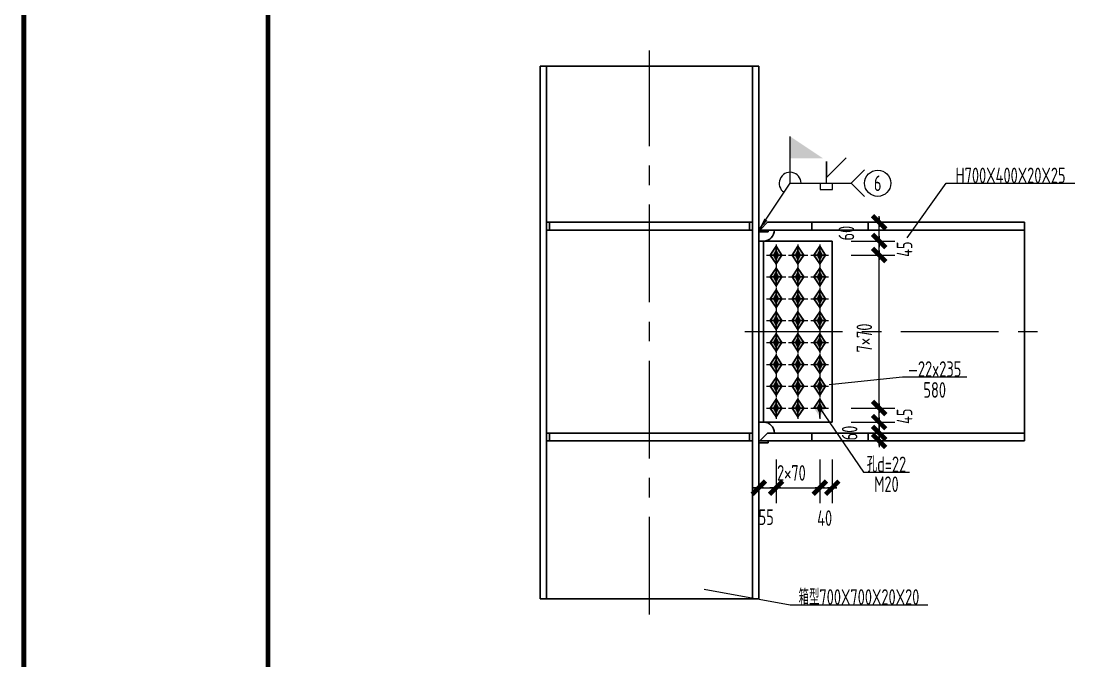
# Model space of a CAD drawing. Extents: x 31132 to 885236, y 345273 to 1212165.
# Drawn here: x 226388 to 240142, y 421374 to 429560 of the extents above; entities that cross this region are included whole.
import ezdxf
from ezdxf.enums import TextEntityAlignment as Align

# ---------------------------------------------------------------- set-up
doc = ezdxf.new("R2010")
doc.units = 0
doc.header["$LTSCALE"] = 1000
doc.linetypes.add('CENTER', pattern=[2, 1.25, -0.25, 0.25, -0.25])
doc.layers.get('0').update_dxf_attribs({"linetype": 'CONTINUOUS'})
doc.layers.add('AXIS', color=253, linetype='CENTER')
doc.layers.add('TK', color=4, linetype='CONTINUOUS')
doc.styles.add('StTextStyle', font='yjkeng.shx', dxfattribs={"width": 0.7, "height": 250, "bigfont": 'yjkchn.shx'})
doc.styles.add('StTextStyleDim', font='yjkeng.shx', dxfattribs={"width": 0.7, "height": 50, "bigfont": 'yjkchn.shx'})

# ---------------------------------------------------------------- blocks, each defined once
blk = doc.blocks.new('Studio2')
blk.add_line((-200, 0), (200, 0))
blk.add_lwpolyline([(-106, -106, 60, 60, 0), (106, 106, 100, 100, 0)], format="xyseb")
blk = doc.blocks.new('_ArchTick')
at = {"color": 0, "linetype": 'ByBlock', "const_width": 0.5}
blk.add_lwpolyline([(-0.71, -0.71), (0.71, 0.71)], dxfattribs=at)

msp = doc.modelspace()

# ---------------------------------------------------------------- linework, layer by layer
at = {"color": 4, "linetype": 'ByBlock'}
for p, q in [((233030.86, 422163.86), (233030.86, 428987.86)), ((235830.86, 428987.86), (233030.86, 428987.86)), ((233110.86, 422163.86), (233110.86, 428987.86)), ((235750.86, 422163.86), (235750.86, 428987.86)), ((235830.86, 422163.86), (235830.86, 428987.86)), ((233150.86, 426987.86), (233110.86, 426987.86)), ((233150.86, 426887.86), (233150.86, 426987.86)), ((235710.86, 426987.86), (233150.86, 426987.86)), ((235710.86, 426887.86), (235710.86, 426987.86)), ((235710.86, 426987.86), (235750.86, 426987.86)), ((235830.86, 426887.86), (235919.61, 427020.99)), ((235942.86, 426987.86), (235850.86, 426895.86)), ((236510.86, 426987.86), (235942.86, 426987.86)), ((236510.86, 426987.86), (236510.86, 426887.86)), ((236510.86, 426987.86), (237230.86, 426987.86)), ((237010.86, 426987.86), (237570.86, 426987.86)), ((237230.86, 426987.86), (237230.86, 426887.86)), ((237230.86, 426987.86), (239230.86, 426987.86)), ((239230.86, 426987.86), (239230.86, 426887.86)), ((233150.86, 426887.86), (233110.86, 426887.86)), ((235710.86, 426887.86), (233150.86, 426887.86)), ((235710.86, 426887.86), (235750.86, 426887.86)), ((235830.86, 426887.86), (235950.86, 426887.86)), ((235830.86, 426863.86), (235950.86, 426863.86)), ((235850.86, 426895.86), (235850.86, 426887.86)), ((235850.86, 426887.86), (236510.86, 426887.86)), ((235950.86, 426863.86), (235950.86, 426887.86)), ((236510.86, 426887.86), (237230.86, 426887.86)), ((237230.86, 426887.86), (239230.86, 426887.86)), ((239230.86, 426887.86), (239230.86, 424287.86)), ((235890.86, 426747.86), (235830.86, 426747.86)), ((236770.86, 426747.86), (235830.86, 426747.86)), ((235890.86, 424427.86), (235890.86, 426747.86)), ((235975.86, 426567.86), (236050.86, 426680.36)), ((236050.86, 426447.86), (236050.86, 426687.86)), ((236050.86, 426447.86), (236050.86, 426687.86)), ((236050.86, 426447.86), (236050.86, 426687.86)), ((236125.86, 426567.86), (236050.86, 426680.36)), ((236255.86, 426567.86), (236330.86, 426680.36)), ((236330.86, 426447.86), (236330.86, 426687.86)), ((236330.86, 426447.86), (236330.86, 426687.86)), ((236330.86, 426447.86), (236330.86, 426687.86)), ((236405.86, 426567.86), (236330.86, 426680.36)), ((236535.86, 426567.86), (236610.86, 426680.36)), ((236610.86, 426447.86), (236610.86, 426687.86)), ((236610.86, 426447.86), (236610.86, 426687.86)), ((236610.86, 426447.86), (236610.86, 426687.86)), ((236685.86, 426567.86), (236610.86, 426680.36)), ((236770.86, 424427.86), (236770.86, 426747.86)), ((235970.86, 426567.86), (236130.86, 426567.86)), ((235970.86, 426567.86), (236130.86, 426567.86)), ((235970.86, 426567.86), (236130.86, 426567.86)), ((235975.86, 426567.86), (236050.86, 426455.36)), ((236125.86, 426567.86), (236050.86, 426455.36)), ((236250.86, 426567.86), (236410.86, 426567.86)), ((236250.86, 426567.86), (236410.86, 426567.86)), ((236250.86, 426567.86), (236410.86, 426567.86)), ((236255.86, 426567.86), (236330.86, 426455.36)), ((236405.86, 426567.86), (236330.86, 426455.36)), ((236530.86, 426567.86), (236690.86, 426567.86)), ((236530.86, 426567.86), (236690.86, 426567.86)), ((236530.86, 426567.86), (236690.86, 426567.86)), ((236535.86, 426567.86), (236610.86, 426455.36)), ((236685.86, 426567.86), (236610.86, 426455.36)), ((235975.86, 426287.86), (236050.86, 426400.36)), ((236050.86, 426167.86), (236050.86, 426407.86)), ((236050.86, 426167.86), (236050.86, 426407.86)), ((236050.86, 426167.86), (236050.86, 426407.86)), ((236125.86, 426287.86), (236050.86, 426400.36)), ((236255.86, 426287.86), (236330.86, 426400.36)), ((236330.86, 426167.86), (236330.86, 426407.86)), ((236330.86, 426167.86), (236330.86, 426407.86)), ((236330.86, 426167.86), (236330.86, 426407.86)), ((236405.86, 426287.86), (236330.86, 426400.36)), ((236535.86, 426287.86), (236610.86, 426400.36)), ((236610.86, 426167.86), (236610.86, 426407.86)), ((236610.86, 426167.86), (236610.86, 426407.86)), ((236610.86, 426167.86), (236610.86, 426407.86)), ((236685.86, 426287.86), (236610.86, 426400.36)), ((235970.86, 426287.86), (236130.86, 426287.86)), ((235970.86, 426287.86), (236130.86, 426287.86)), ((235970.86, 426287.86), (236130.86, 426287.86)), ((235975.86, 426287.86), (236050.86, 426175.36)), ((236125.86, 426287.86), (236050.86, 426175.36)), ((236250.86, 426287.86), (236410.86, 426287.86)), ((236250.86, 426287.86), (236410.86, 426287.86)), ((236250.86, 426287.86), (236410.86, 426287.86)), ((236255.86, 426287.86), (236330.86, 426175.36)), ((236405.86, 426287.86), (236330.86, 426175.36)), ((236530.86, 426287.86), (236690.86, 426287.86)), ((236530.86, 426287.86), (236690.86, 426287.86)), ((236530.86, 426287.86), (236690.86, 426287.86)), ((236535.86, 426287.86), (236610.86, 426175.36)), ((236685.86, 426287.86), (236610.86, 426175.36)), ((235975.86, 426007.86), (236050.86, 426120.36)), ((236050.86, 425887.86), (236050.86, 426127.86)), ((236050.86, 425887.86), (236050.86, 426127.86)), ((236050.86, 425887.86), (236050.86, 426127.86)), ((236125.86, 426007.86), (236050.86, 426120.36)), ((236255.86, 426007.86), (236330.86, 426120.36)), ((236330.86, 425887.86), (236330.86, 426127.86)), ((236330.86, 425887.86), (236330.86, 426127.86)), ((236330.86, 425887.86), (236330.86, 426127.86)), ((236405.86, 426007.86), (236330.86, 426120.36)), ((236535.86, 426007.86), (236610.86, 426120.36)), ((236610.86, 425887.86), (236610.86, 426127.86)), ((236610.86, 425887.86), (236610.86, 426127.86)), ((236610.86, 425887.86), (236610.86, 426127.86)), ((236685.86, 426007.86), (236610.86, 426120.36)), ((235970.86, 426007.86), (236130.86, 426007.86)), ((235970.86, 426007.86), (236130.86, 426007.86)), ((235970.86, 426007.86), (236130.86, 426007.86)), ((235975.86, 426007.86), (236050.86, 425895.36)), ((236125.86, 426007.86), (236050.86, 425895.36)), ((236250.86, 426007.86), (236410.86, 426007.86)), ((236250.86, 426007.86), (236410.86, 426007.86)), ((236250.86, 426007.86), (236410.86, 426007.86)), ((236255.86, 426007.86), (236330.86, 425895.36)), ((236405.86, 426007.86), (236330.86, 425895.36)), ((236530.86, 426007.86), (236690.86, 426007.86)), ((236530.86, 426007.86), (236690.86, 426007.86)), ((236530.86, 426007.86), (236690.86, 426007.86)), ((236535.86, 426007.86), (236610.86, 425895.36)), ((236685.86, 426007.86), (236610.86, 425895.36)), ((235975.86, 425727.86), (236050.86, 425840.36)), ((236050.86, 425607.86), (236050.86, 425847.86)), ((236050.86, 425607.86), (236050.86, 425847.86)), ((236050.86, 425607.86), (236050.86, 425847.86)), ((236125.86, 425727.86), (236050.86, 425840.36)), ((236255.86, 425727.86), (236330.86, 425840.36)), ((236330.86, 425607.86), (236330.86, 425847.86)), ((236330.86, 425607.86), (236330.86, 425847.86)), ((236330.86, 425607.86), (236330.86, 425847.86)), ((236405.86, 425727.86), (236330.86, 425840.36)), ((236535.86, 425727.86), (236610.86, 425840.36)), ((236610.86, 425607.86), (236610.86, 425847.86)), ((236610.86, 425607.86), (236610.86, 425847.86)), ((236610.86, 425607.86), (236610.86, 425847.86)), ((236685.86, 425727.86), (236610.86, 425840.36)), ((235970.86, 425727.86), (236130.86, 425727.86)), ((235970.86, 425727.86), (236130.86, 425727.86)), ((235970.86, 425727.86), (236130.86, 425727.86)), ((235975.86, 425727.86), (236050.86, 425615.36)), ((236125.86, 425727.86), (236050.86, 425615.36)), ((236250.86, 425727.86), (236410.86, 425727.86)), ((236250.86, 425727.86), (236410.86, 425727.86)), ((236250.86, 425727.86), (236410.86, 425727.86)), ((236255.86, 425727.86), (236330.86, 425615.36)), ((236405.86, 425727.86), (236330.86, 425615.36)), ((236530.86, 425727.86), (236690.86, 425727.86)), ((236530.86, 425727.86), (236690.86, 425727.86)), ((236530.86, 425727.86), (236690.86, 425727.86)), ((236535.86, 425727.86), (236610.86, 425615.36)), ((236685.86, 425727.86), (236610.86, 425615.36)), ((235975.86, 425447.86), (236050.86, 425560.36)), ((236125.86, 425447.86), (236050.86, 425560.36)), ((236255.86, 425447.86), (236330.86, 425560.36)), ((236405.86, 425447.86), (236330.86, 425560.36)), ((236535.86, 425447.86), (236610.86, 425560.36)), ((236685.86, 425447.86), (236610.86, 425560.36)), ((235970.86, 425447.86), (236130.86, 425447.86)), ((235970.86, 425447.86), (236130.86, 425447.86)), ((235970.86, 425447.86), (236130.86, 425447.86)), ((235975.86, 425447.86), (236050.86, 425335.36)), ((236125.86, 425447.86), (236050.86, 425335.36)), ((236250.86, 425447.86), (236410.86, 425447.86)), ((236250.86, 425447.86), (236410.86, 425447.86)), ((236250.86, 425447.86), (236410.86, 425447.86)), ((236255.86, 425447.86), (236330.86, 425335.36)), ((236405.86, 425447.86), (236330.86, 425335.36)), ((236530.86, 425447.86), (236690.86, 425447.86)), ((236530.86, 425447.86), (236690.86, 425447.86)), ((236530.86, 425447.86), (236690.86, 425447.86)), ((236535.86, 425447.86), (236610.86, 425335.36)), ((236685.86, 425447.86), (236610.86, 425335.36)), ((235975.86, 425167.86), (236050.86, 425280.36)), ((236050.86, 425047.86), (236050.86, 425287.86)), ((236050.86, 425047.86), (236050.86, 425287.86)), ((236050.86, 425047.86), (236050.86, 425287.86)), ((236125.86, 425167.86), (236050.86, 425280.36)), ((236255.86, 425167.86), (236330.86, 425280.36)), ((236330.86, 425047.86), (236330.86, 425287.86)), ((236330.86, 425047.86), (236330.86, 425287.86)), ((236330.86, 425047.86), (236330.86, 425287.86)), ((236405.86, 425167.86), (236330.86, 425280.36)), ((236535.86, 425167.86), (236610.86, 425280.36)), ((236610.86, 425047.86), (236610.86, 425287.86)), ((236610.86, 425047.86), (236610.86, 425287.86)), ((236610.86, 425047.86), (236610.86, 425287.86)), ((236685.86, 425167.86), (236610.86, 425280.36)), ((235970.86, 425167.86), (236130.86, 425167.86)), ((235970.86, 425167.86), (236130.86, 425167.86)), ((235970.86, 425167.86), (236130.86, 425167.86)), ((235975.86, 425167.86), (236050.86, 425055.36)), ((236125.86, 425167.86), (236050.86, 425055.36)), ((236250.86, 425167.86), (236410.86, 425167.86)), ((236250.86, 425167.86), (236410.86, 425167.86)), ((236250.86, 425167.86), (236410.86, 425167.86)), ((236255.86, 425167.86), (236330.86, 425055.36)), ((236405.86, 425167.86), (236330.86, 425055.36)), ((236530.86, 425167.86), (236690.86, 425167.86)), ((236530.86, 425167.86), (236690.86, 425167.86)), ((236530.86, 425167.86), (236690.86, 425167.86)), ((236535.86, 425167.86), (236610.86, 425055.36)), ((236685.86, 425167.86), (236610.86, 425055.36)), ((235975.86, 424887.86), (236050.86, 425000.36)), ((236050.86, 424767.86), (236050.86, 425007.86)), ((236050.86, 424767.86), (236050.86, 425007.86)), ((236050.86, 424767.86), (236050.86, 425007.86)), ((236125.86, 424887.86), (236050.86, 425000.36)), ((236255.86, 424887.86), (236330.86, 425000.36)), ((236330.86, 424767.86), (236330.86, 425007.86)), ((236330.86, 424767.86), (236330.86, 425007.86)), ((236330.86, 424767.86), (236330.86, 425007.86)), ((236405.86, 424887.86), (236330.86, 425000.36)), ((236535.86, 424887.86), (236610.86, 425000.36)), ((236610.86, 424767.86), (236610.86, 425007.86)), ((236610.86, 424767.86), (236610.86, 425007.86)), ((236610.86, 424767.86), (236610.86, 425007.86)), ((236685.86, 424887.86), (236610.86, 425000.36)), ((235970.86, 424887.86), (236130.86, 424887.86)), ((235975.86, 424887.86), (236050.86, 424775.36)), ((236125.86, 424887.86), (236050.86, 424775.36)), ((236250.86, 424887.86), (236410.86, 424887.86)), ((236250.86, 424887.86), (236410.86, 424887.86)), ((236250.86, 424887.86), (236410.86, 424887.86)), ((236255.86, 424887.86), (236330.86, 424775.36)), ((236405.86, 424887.86), (236330.86, 424775.36)), ((236530.86, 424887.86), (236690.86, 424887.86)), ((236530.86, 424887.86), (236690.86, 424887.86)), ((236530.86, 424887.86), (236690.86, 424887.86)), ((236535.86, 424887.86), (236610.86, 424775.36)), ((236685.86, 424887.86), (236610.86, 424775.36)), ((236050.86, 424487.86), (236050.86, 424727.86)), ((236050.86, 424487.86), (236050.86, 424727.86)), ((236050.86, 424487.86), (236050.86, 424727.86)), ((236330.86, 424487.86), (236330.86, 424727.86)), ((236330.86, 424487.86), (236330.86, 424727.86)), ((236330.86, 424487.86), (236330.86, 424727.86)), ((236610.86, 424487.86), (236610.86, 424727.86)), ((236610.86, 424487.86), (236610.86, 424727.86)), ((236610.86, 424487.86), (236610.86, 424727.86)), ((235970.86, 424607.86), (236130.86, 424607.86)), ((235970.86, 424607.86), (236130.86, 424607.86)), ((235970.86, 424607.86), (236130.86, 424607.86)), ((235975.86, 424607.86), (236050.86, 424720.36)), ((235975.86, 424607.86), (236050.86, 424495.36)), ((236125.86, 424607.86), (236050.86, 424720.36)), ((236125.86, 424607.86), (236050.86, 424495.36)), ((236250.86, 424607.86), (236410.86, 424607.86)), ((236250.86, 424607.86), (236410.86, 424607.86)), ((236250.86, 424607.86), (236410.86, 424607.86)), ((236255.86, 424607.86), (236330.86, 424720.36)), ((236255.86, 424607.86), (236330.86, 424495.36)), ((236405.86, 424607.86), (236330.86, 424720.36)), ((236405.86, 424607.86), (236330.86, 424495.36)), ((236530.86, 424607.86), (236690.86, 424607.86)), ((236535.86, 424607.86), (236610.86, 424720.36)), ((236685.86, 424607.86), (236610.86, 424720.36)), ((235830.86, 424427.86), (235890.86, 424427.86)), ((235830.86, 424427.86), (236770.86, 424427.86)), ((233150.86, 424287.86), (233110.86, 424287.86)), ((233150.86, 424187.86), (233110.86, 424187.86)), ((233150.86, 424187.86), (233150.86, 424287.86)), ((235710.86, 424287.86), (233150.86, 424287.86)), ((235710.86, 424187.86), (233150.86, 424187.86)), ((235710.86, 424187.86), (235710.86, 424287.86)), ((235710.86, 424287.86), (235750.86, 424287.86)), ((235710.86, 424187.86), (235750.86, 424187.86)), ((235830.86, 424187.86), (235950.86, 424187.86)), ((235942.86, 424287.86), (235850.86, 424195.86)), ((235850.86, 424195.86), (235850.86, 424187.86)), ((235850.86, 424187.86), (236510.86, 424187.86)), ((236510.86, 424287.86), (235942.86, 424287.86)), ((235950.86, 424163.86), (235950.86, 424187.86)), ((236510.86, 424287.86), (236510.86, 424187.86)), ((236510.86, 424287.86), (237230.86, 424287.86)), ((236510.86, 424187.86), (237230.86, 424187.86)), ((237010.86, 424187.86), (237570.86, 424187.86)), ((237230.86, 424287.86), (237230.86, 424187.86)), ((237230.86, 424287.86), (239230.86, 424287.86)), ((237230.86, 424187.86), (239230.86, 424187.86)), ((239230.86, 424287.86), (239230.86, 424187.86)), ((235830.86, 424163.86), (235950.86, 424163.86)), ((235830.86, 423947.86), (235830.86, 423387.86)), ((235830.86, 423587.86), (235750.86, 423587.86)), ((233030.86, 422163.86), (235830.86, 422163.86))]:
    msp.add_line(p, q, dxfattribs=at)
at = {"color": 4, "linetype": 'ByBlock', "lineweight": 13}
for p, q in [((236230.86, 427487.86), (236230.86, 428087.86)), ((236694.86, 427559.86), (236949.41, 427814.42)), ((236694.86, 427487.86), (236694.86, 427767.86)), ((236694.86, 427767.86), (236694.86, 427559.86)), ((237184.56, 427657.57), (237014.86, 427487.86)), ((235830.86, 426887.86), (236230.86, 427487.86)), ((236230.86, 427487.86), (237014.86, 427487.86)), ((236614.86, 427487.86), (236614.86, 427407.86)), ((236774.86, 427407.86), (236774.86, 427487.86)), ((237014.86, 427487.86), (237184.56, 427318.16)), ((237730.86, 426787.86), (238230.86, 427487.86)), ((238230.86, 427487.86), (239877.26, 427487.86)), ((236614.86, 427407.86), (236774.86, 427407.86)), ((237370.86, 426987.86), (237370.86, 427067.86)), ((237370.86, 426747.86), (237370.86, 426987.86)), ((236050.86, 426704.48), (236050.86, 426431.25)), ((236330.86, 426704.48), (236330.86, 426431.25)), ((236610.86, 426704.48), (236610.86, 426431.25)), ((237010.86, 426747.86), (237570.86, 426747.86)), ((237010.86, 426747.86), (237570.86, 426747.86)), ((237370.86, 426567.86), (237370.86, 426747.86)), ((237370.86, 426747.86), (237370.86, 426667.86)), ((235929.26, 426567.86), (236178, 426567.86)), ((236208.98, 426567.86), (236457.32, 426567.86)), ((236494.96, 426567.86), (236720.84, 426567.86)), ((237010.86, 426567.86), (237570.86, 426567.86)), ((237010.86, 426567.86), (237570.86, 426567.86)), ((237370.86, 424607.86), (237370.86, 426567.86)), ((236050.86, 426424.48), (236050.86, 426151.25)), ((236330.86, 426424.48), (236330.86, 426151.25)), ((236610.86, 426424.48), (236610.86, 426151.25)), ((235929.26, 426287.86), (236178, 426287.86)), ((236208.98, 426287.86), (236457.32, 426287.86)), ((236494.96, 426287.86), (236720.84, 426287.86)), ((236050.86, 426144.48), (236050.86, 425871.25)), ((236330.86, 426144.48), (236330.86, 425871.25)), ((236610.86, 426144.48), (236610.86, 425871.25)), ((235929.26, 426007.86), (236178, 426007.86)), ((236208.98, 426007.86), (236457.32, 426007.86)), ((236494.96, 426007.86), (236720.84, 426007.86)), ((236050.86, 425864.48), (236050.86, 425591.25)), ((236330.86, 425864.48), (236330.86, 425591.25)), ((236610.86, 425864.48), (236610.86, 425591.25)), ((235929.26, 425727.86), (236178, 425727.86)), ((236208.98, 425727.86), (236457.32, 425727.86)), ((236494.96, 425727.86), (236720.84, 425727.86)), ((236050.86, 425584.48), (236050.86, 425311.25)), ((236050.86, 425327.86), (236050.86, 425567.86)), ((236050.86, 425327.86), (236050.86, 425567.86)), ((236050.86, 425327.86), (236050.86, 425567.86)), ((236330.86, 425584.48), (236330.86, 425311.25)), ((236330.86, 425327.86), (236330.86, 425567.86)), ((236330.86, 425327.86), (236330.86, 425567.86)), ((236330.86, 425327.86), (236330.86, 425567.86)), ((236610.86, 425584.48), (236610.86, 425311.25)), ((236610.86, 425327.86), (236610.86, 425567.86)), ((236610.86, 425327.86), (236610.86, 425567.86)), ((236610.86, 425327.86), (236610.86, 425567.86)), ((235929.26, 425447.86), (236178, 425447.86)), ((236208.98, 425447.86), (236457.32, 425447.86)), ((236494.96, 425447.86), (236720.84, 425447.86)), ((236050.86, 425304.48), (236050.86, 425031.25)), ((236330.86, 425304.48), (236330.86, 425031.25)), ((236610.86, 425304.48), (236610.86, 425031.25)), ((235929.26, 425167.86), (236178, 425167.86)), ((236208.98, 425167.86), (236457.32, 425167.86)), ((236494.96, 425167.86), (236720.84, 425167.86)), ((236050.86, 425024.48), (236050.86, 424751.25)), ((236050.86, 425024.48), (236050.86, 424751.25)), ((236330.86, 425024.48), (236330.86, 424751.25)), ((236610.86, 425024.48), (236610.86, 424751.25)), ((236730.86, 424907.86), (237670.86, 425007.86)), ((237670.86, 425007.86), (238494.06, 425007.86)), ((235928.98, 424887.86), (236177.32, 424887.86)), ((236208.98, 424887.86), (236457.32, 424887.86)), ((236494.96, 424887.86), (236720.84, 424887.86)), ((236050.86, 424744.48), (236050.86, 424471.25)), ((236330.86, 424744.48), (236330.86, 424471.25)), ((236610.86, 424744.48), (236610.86, 424471.25)), ((235929.26, 424607.86), (236178, 424607.86)), ((236208.98, 424607.86), (236457.32, 424607.86)), ((236494.96, 424607.86), (236720.84, 424607.86)), ((236610.86, 424607.86), (237170.86, 423787.86)), ((237010.86, 424607.86), (237570.86, 424607.86)), ((237010.86, 424607.86), (237570.86, 424607.86)), ((237370.86, 424427.86), (237370.86, 424607.86)), ((237370.86, 424427.86), (237370.86, 424507.86)), ((237010.86, 424427.86), (237570.86, 424427.86)), ((237010.86, 424427.86), (237570.86, 424427.86)), ((237370.86, 424187.86), (237370.86, 424427.86)), ((237370.86, 424187.86), (237370.86, 424107.86)), ((236050.86, 423947.86), (236050.86, 423387.86)), ((236050.86, 423947.86), (236050.86, 423387.86)), ((236610.86, 423947.86), (236610.86, 423387.86)), ((236610.86, 423947.86), (236610.86, 423387.86)), ((236770.86, 423947.86), (236770.86, 423387.86)), ((237170.86, 423787.86), (237758.86, 423787.86)), ((235830.86, 423587.86), (236050.86, 423587.86)), ((236050.86, 423587.86), (235970.86, 423587.86)), ((236050.86, 423587.86), (236130.86, 423587.86)), ((236050.86, 423587.86), (236610.86, 423587.86)), ((236610.86, 423587.86), (236690.86, 423587.86)), ((236610.86, 423587.86), (236770.86, 423587.86)), ((235130.86, 422287.86), (236230.86, 422087.86)), ((236230.86, 422087.86), (237994.86, 422087.86))]:
    msp.add_line(p, q, dxfattribs=at)
msp.add_lwpolyline([(235830.86, 426887.86, 0, 48, 0), (235919.61, 427020.99, 48, 48, 0)], format="xyseb", dxfattribs=at)
msp.add_circle((237352.56, 427487.86), 168, dxfattribs=at)
msp.add_arc((236230.86, 427487.86), 140, 0, 236.309932, dxfattribs=at)
at = {"color": 4, "linetype": 'ByBlock'}
for centre, start, end in [((235890.86, 426887.86), 270, 0), ((235890.86, 426887.86), 270, 0), ((235890.86, 424287.86), 0, 90)]:
    msp.add_arc(centre, 140, start, end, dxfattribs=at)
at = {"color": 4, "linetype": 'ByBlock', "lineweight": 13}
msp.add_solid([(236230.86, 428087.86), (236230.86, 427807.86), (236650.86, 427807.86)], dxfattribs=at)
at = {"color": 4, "linetype": 'ByBlock'}
for points in [[(235975.86, 426567.86), (236050.86, 426680.36), (236050.86, 426455.36), (236125.86, 426567.86)], [(236010.86, 426567.86), (236050.86, 426647.86), (236050.86, 426487.86), (236090.86, 426567.86)], [(236010.86, 426567.86), (236050.86, 426647.86), (236050.86, 426487.86), (236090.86, 426567.86)], [(236010.86, 426567.86), (236050.86, 426647.86), (236050.86, 426487.86), (236090.86, 426567.86)], [(236255.86, 426567.86), (236330.86, 426680.36), (236330.86, 426455.36), (236405.86, 426567.86)], [(236290.86, 426567.86), (236330.86, 426647.86), (236330.86, 426487.86), (236370.86, 426567.86)], [(236290.86, 426567.86), (236330.86, 426647.86), (236330.86, 426487.86), (236370.86, 426567.86)], [(236290.86, 426567.86), (236330.86, 426647.86), (236330.86, 426487.86), (236370.86, 426567.86)], [(236535.86, 426567.86), (236610.86, 426680.36), (236610.86, 426455.36), (236685.86, 426567.86)], [(236570.86, 426567.86), (236610.86, 426647.86), (236610.86, 426487.86), (236650.86, 426567.86)], [(236570.86, 426567.86), (236610.86, 426647.86), (236610.86, 426487.86), (236650.86, 426567.86)], [(236570.86, 426567.86), (236610.86, 426647.86), (236610.86, 426487.86), (236650.86, 426567.86)], [(235975.86, 426287.86), (236050.86, 426400.36), (236050.86, 426175.36), (236125.86, 426287.86)], [(236255.86, 426287.86), (236330.86, 426400.36), (236330.86, 426175.36), (236405.86, 426287.86)], [(236535.86, 426287.86), (236610.86, 426400.36), (236610.86, 426175.36), (236685.86, 426287.86)], [(236010.86, 426287.86), (236050.86, 426367.86), (236050.86, 426207.86), (236090.86, 426287.86)], [(236010.86, 426287.86), (236050.86, 426367.86), (236050.86, 426207.86), (236090.86, 426287.86)], [(236010.86, 426287.86), (236050.86, 426367.86), (236050.86, 426207.86), (236090.86, 426287.86)], [(236290.86, 426287.86), (236330.86, 426367.86), (236330.86, 426207.86), (236370.86, 426287.86)], [(236290.86, 426287.86), (236330.86, 426367.86), (236330.86, 426207.86), (236370.86, 426287.86)], [(236290.86, 426287.86), (236330.86, 426367.86), (236330.86, 426207.86), (236370.86, 426287.86)], [(236570.86, 426287.86), (236610.86, 426367.86), (236610.86, 426207.86), (236650.86, 426287.86)], [(236570.86, 426287.86), (236610.86, 426367.86), (236610.86, 426207.86), (236650.86, 426287.86)], [(236570.86, 426287.86), (236610.86, 426367.86), (236610.86, 426207.86), (236650.86, 426287.86)], [(235975.86, 426007.86), (236050.86, 426120.36), (236050.86, 425895.36), (236125.86, 426007.86)], [(236255.86, 426007.86), (236330.86, 426120.36), (236330.86, 425895.36), (236405.86, 426007.86)], [(236535.86, 426007.86), (236610.86, 426120.36), (236610.86, 425895.36), (236685.86, 426007.86)], [(236010.86, 426007.86), (236050.86, 426087.86), (236050.86, 425927.86), (236090.86, 426007.86)], [(236010.86, 426007.86), (236050.86, 426087.86), (236050.86, 425927.86), (236090.86, 426007.86)], [(236010.86, 426007.86), (236050.86, 426087.86), (236050.86, 425927.86), (236090.86, 426007.86)], [(236290.86, 426007.86), (236330.86, 426087.86), (236330.86, 425927.86), (236370.86, 426007.86)], [(236290.86, 426007.86), (236330.86, 426087.86), (236330.86, 425927.86), (236370.86, 426007.86)], [(236290.86, 426007.86), (236330.86, 426087.86), (236330.86, 425927.86), (236370.86, 426007.86)], [(236570.86, 426007.86), (236610.86, 426087.86), (236610.86, 425927.86), (236650.86, 426007.86)], [(236570.86, 426007.86), (236610.86, 426087.86), (236610.86, 425927.86), (236650.86, 426007.86)], [(236570.86, 426007.86), (236610.86, 426087.86), (236610.86, 425927.86), (236650.86, 426007.86)], [(235975.86, 425727.86), (236050.86, 425840.36), (236050.86, 425615.36), (236125.86, 425727.86)], [(236255.86, 425727.86), (236330.86, 425840.36), (236330.86, 425615.36), (236405.86, 425727.86)], [(236535.86, 425727.86), (236610.86, 425840.36), (236610.86, 425615.36), (236685.86, 425727.86)], [(236010.86, 425727.86), (236050.86, 425807.86), (236050.86, 425647.86), (236090.86, 425727.86)], [(236010.86, 425727.86), (236050.86, 425807.86), (236050.86, 425647.86), (236090.86, 425727.86)], [(236010.86, 425727.86), (236050.86, 425807.86), (236050.86, 425647.86), (236090.86, 425727.86)], [(236290.86, 425727.86), (236330.86, 425807.86), (236330.86, 425647.86), (236370.86, 425727.86)], [(236290.86, 425727.86), (236330.86, 425807.86), (236330.86, 425647.86), (236370.86, 425727.86)], [(236290.86, 425727.86), (236330.86, 425807.86), (236330.86, 425647.86), (236370.86, 425727.86)], [(236570.86, 425727.86), (236610.86, 425807.86), (236610.86, 425647.86), (236650.86, 425727.86)], [(236570.86, 425727.86), (236610.86, 425807.86), (236610.86, 425647.86), (236650.86, 425727.86)], [(236570.86, 425727.86), (236610.86, 425807.86), (236610.86, 425647.86), (236650.86, 425727.86)], [(235975.86, 425447.86), (236050.86, 425560.36), (236050.86, 425335.36), (236125.86, 425447.86)], [(236255.86, 425447.86), (236330.86, 425560.36), (236330.86, 425335.36), (236405.86, 425447.86)], [(236535.86, 425447.86), (236610.86, 425560.36), (236610.86, 425335.36), (236685.86, 425447.86)], [(236010.86, 425447.86), (236050.86, 425527.86), (236050.86, 425367.86), (236090.86, 425447.86)], [(236010.86, 425447.86), (236050.86, 425527.86), (236050.86, 425367.86), (236090.86, 425447.86)], [(236010.86, 425447.86), (236050.86, 425527.86), (236050.86, 425367.86), (236090.86, 425447.86)], [(236290.86, 425447.86), (236330.86, 425527.86), (236330.86, 425367.86), (236370.86, 425447.86)], [(236290.86, 425447.86), (236330.86, 425527.86), (236330.86, 425367.86), (236370.86, 425447.86)], [(236290.86, 425447.86), (236330.86, 425527.86), (236330.86, 425367.86), (236370.86, 425447.86)], [(236570.86, 425447.86), (236610.86, 425527.86), (236610.86, 425367.86), (236650.86, 425447.86)], [(236570.86, 425447.86), (236610.86, 425527.86), (236610.86, 425367.86), (236650.86, 425447.86)], [(236570.86, 425447.86), (236610.86, 425527.86), (236610.86, 425367.86), (236650.86, 425447.86)], [(235975.86, 425167.86), (236050.86, 425280.36), (236050.86, 425055.36), (236125.86, 425167.86)], [(236255.86, 425167.86), (236330.86, 425280.36), (236330.86, 425055.36), (236405.86, 425167.86)], [(236535.86, 425167.86), (236610.86, 425280.36), (236610.86, 425055.36), (236685.86, 425167.86)], [(236010.86, 425167.86), (236050.86, 425247.86), (236050.86, 425087.86), (236090.86, 425167.86)], [(236010.86, 425167.86), (236050.86, 425247.86), (236050.86, 425087.86), (236090.86, 425167.86)], [(236010.86, 425167.86), (236050.86, 425247.86), (236050.86, 425087.86), (236090.86, 425167.86)], [(236290.86, 425167.86), (236330.86, 425247.86), (236330.86, 425087.86), (236370.86, 425167.86)], [(236290.86, 425167.86), (236330.86, 425247.86), (236330.86, 425087.86), (236370.86, 425167.86)], [(236290.86, 425167.86), (236330.86, 425247.86), (236330.86, 425087.86), (236370.86, 425167.86)], [(236570.86, 425167.86), (236610.86, 425247.86), (236610.86, 425087.86), (236650.86, 425167.86)], [(236570.86, 425167.86), (236610.86, 425247.86), (236610.86, 425087.86), (236650.86, 425167.86)], [(236570.86, 425167.86), (236610.86, 425247.86), (236610.86, 425087.86), (236650.86, 425167.86)], [(235975.86, 424887.86), (236050.86, 425000.36), (236050.86, 424775.36), (236125.86, 424887.86)], [(236255.86, 424887.86), (236330.86, 425000.36), (236330.86, 424775.36), (236405.86, 424887.86)], [(236535.86, 424887.86), (236610.86, 425000.36), (236610.86, 424775.36), (236685.86, 424887.86)], [(236010.86, 424887.86), (236050.86, 424967.86), (236050.86, 424807.86), (236090.86, 424887.86)], [(236010.86, 424887.86), (236050.86, 424967.86), (236050.86, 424807.86), (236090.86, 424887.86)], [(236010.86, 424887.86), (236050.86, 424967.86), (236050.86, 424807.86), (236090.86, 424887.86)], [(236290.86, 424887.86), (236330.86, 424967.86), (236330.86, 424807.86), (236370.86, 424887.86)], [(236290.86, 424887.86), (236330.86, 424967.86), (236330.86, 424807.86), (236370.86, 424887.86)], [(236290.86, 424887.86), (236330.86, 424967.86), (236330.86, 424807.86), (236370.86, 424887.86)], [(236570.86, 424887.86), (236610.86, 424967.86), (236610.86, 424807.86), (236650.86, 424887.86)], [(236570.86, 424887.86), (236610.86, 424967.86), (236610.86, 424807.86), (236650.86, 424887.86)], [(236570.86, 424887.86), (236610.86, 424967.86), (236610.86, 424807.86), (236650.86, 424887.86)], [(235975.86, 424607.86), (236050.86, 424720.36), (236050.86, 424495.36), (236125.86, 424607.86)], [(236010.86, 424607.86), (236050.86, 424687.86), (236050.86, 424527.86), (236090.86, 424607.86)], [(236010.86, 424607.86), (236050.86, 424687.86), (236050.86, 424527.86), (236090.86, 424607.86)], [(236010.86, 424607.86), (236050.86, 424687.86), (236050.86, 424527.86), (236090.86, 424607.86)], [(236255.86, 424607.86), (236330.86, 424720.36), (236330.86, 424495.36), (236405.86, 424607.86)], [(236290.86, 424607.86), (236330.86, 424687.86), (236330.86, 424527.86), (236370.86, 424607.86)], [(236290.86, 424607.86), (236330.86, 424687.86), (236330.86, 424527.86), (236370.86, 424607.86)], [(236290.86, 424607.86), (236330.86, 424687.86), (236330.86, 424527.86), (236370.86, 424607.86)], [(236535.86, 424607.86), (236610.86, 424720.36), (236610.86, 424495.36), (236685.86, 424607.86)], [(236570.86, 424607.86), (236610.86, 424687.86), (236610.86, 424527.86), (236650.86, 424607.86)], [(236570.86, 424607.86), (236610.86, 424687.86), (236610.86, 424527.86), (236650.86, 424607.86)], [(236570.86, 424607.86), (236610.86, 424687.86), (236610.86, 424527.86), (236650.86, 424607.86)]]:
    msp.add_solid(points, dxfattribs=at)
at = {"layer": 'AXIS', "lineweight": 9}
for p, q in [((234430.86, 421963.86), (234430.86, 429187.86)), ((235650.86, 425587.86), (239430.86, 425587.86))]:
    msp.add_line(p, q, dxfattribs=at)
at = {"layer": 'TK', "const_width": 62.5}
for points in [[(226419.19, 409955.9), (226419.19, 447080.9), (278919.19, 447080.9), (278919.19, 409955.9)], [(229544.19, 410580.9), (229544.19, 446455.9), (278294.19, 446455.9), (278294.19, 410580.9)]]:
    msp.add_lwpolyline(points, close=True, dxfattribs=at)

# ---------------------------------------------------------------- block references
at = {"color": 4, "linetype": 'ByBlock', "lineweight": 13, "rotation": 270}
for name, p, xscale, yscale, zscale in [('_ArchTick', (237370.86, 426987.86), 120, 120, 120), ('_ArchTick', (237370.86, 426747.86), 120, 120, 120), ('Studio2', (237370.86, 426747.86), 0.3, 0.3, 0.3), ('_ArchTick', (237370.86, 426567.86), 120, 120, 120), ('Studio2', (237370.86, 426567.86), 0.3, 0.3, 0.3), ('_ArchTick', (237370.86, 424607.86), 120, 120, 120), ('Studio2', (237370.86, 424607.86), 0.3, 0.3, 0.3), ('_ArchTick', (237370.86, 424427.86), 120, 120, 120), ('Studio2', (237370.86, 424427.86), 0.3, 0.3, 0.3), ('_ArchTick', (237370.86, 424287.86), 120, 120, 120), ('Studio2', (237370.86, 424307.86), 0.3, 0.3, 0.3), ('_ArchTick', (237370.86, 424187.86), 120, 120, 120), ('Studio2', (237370.86, 424187.86), 0.3, 0.3, 0.3)]:
    msp.add_blockref(name, p, dxfattribs=dict(at, xscale=xscale, yscale=yscale, zscale=zscale))
at = {"color": 4, "linetype": 'ByBlock', "xscale": 0.3, "yscale": 0.3, "zscale": 0.3, "rotation": 270}
msp.add_blockref('Studio2', (237370.86, 426987.86), dxfattribs=at)
at = {"color": 4, "linetype": 'ByBlock', "lineweight": 13}
for name, p, xscale, yscale, zscale in [('_ArchTick', (235830.86, 423587.86), 120, 120, 120), ('_ArchTick', (236050.86, 423587.86), 120, 120, 120), ('Studio2', (236050.86, 423587.86), 0.3, 0.3, 0.3), ('_ArchTick', (236610.86, 423587.86), 120, 120, 120), ('Studio2', (236610.86, 423587.86), 0.3, 0.3, 0.3), ('_ArchTick', (236770.86, 423587.86), 120, 120, 120), ('Studio2', (236770.86, 423587.86), 0.3, 0.3, 0.3)]:
    msp.add_blockref(name, p, dxfattribs=dict(at, xscale=xscale, yscale=yscale, zscale=zscale))
at = {"color": 4, "linetype": 'ByBlock', "xscale": 0.3, "yscale": 0.3, "zscale": 0.3}
msp.add_blockref('Studio2', (235830.86, 423587.86), dxfattribs=at)

# ---------------------------------------------------------------- texts
at = {"color": 4, "linetype": 'ByBlock', "lineweight": 13, "style": 'StTextStyle', "width": 0.7}
for s, p in [('H700X400X20X25', (239054.06, 427487.86)), ('—22x235', (238082.46, 425007.86)), ('孔d=22', (237464.86, 423787.86)), ('箱型700X700X20X20', (237112.86, 422087.86))]:
    msp.add_text(s, height=200, dxfattribs=at).set_placement(p, align=Align.CENTER)
msp.add_text('6', height=200, dxfattribs=at).set_placement((237352.56, 427487.86), align=Align.MIDDLE_CENTER)
at = {"color": 4, "linetype": 'ByBlock', "lineweight": 13, "style": 'StTextStyleDim', "width": 0.7}
for s, p in [('60', (237051.79, 426754.53)), ('45', (237796.12, 426544.53)), ('7×70', (237281.33, 425320.71)), ('45', (237796.12, 424404.53)), ('60', (237093.14, 424194.53))]:
    msp.add_text(s, height=200, rotation=90, dxfattribs=at).set_placement(p)
at = {"color": 4, "linetype": 'ByBlock', "lineweight": 13, "style": 'StTextStyle', "width": 0.7}
for s, p in [('580', (238082.46, 424940.09)), ('M20', (237464.86, 423732.66))]:
    msp.add_text(s, height=200, dxfattribs=at).set_placement(p, align=Align.TOP_CENTER)
at = {"color": 4, "linetype": 'ByBlock', "lineweight": 13, "style": 'StTextStyleDim', "width": 0.7}
for s, p in [('2×70', (236063.7, 423677.39)), ('55', (235827.52, 423110.73)), ('40', (236577.52, 423098.83))]:
    msp.add_text(s, height=200, dxfattribs=at).set_placement(p)

doc.saveas('drawing.dxf')
